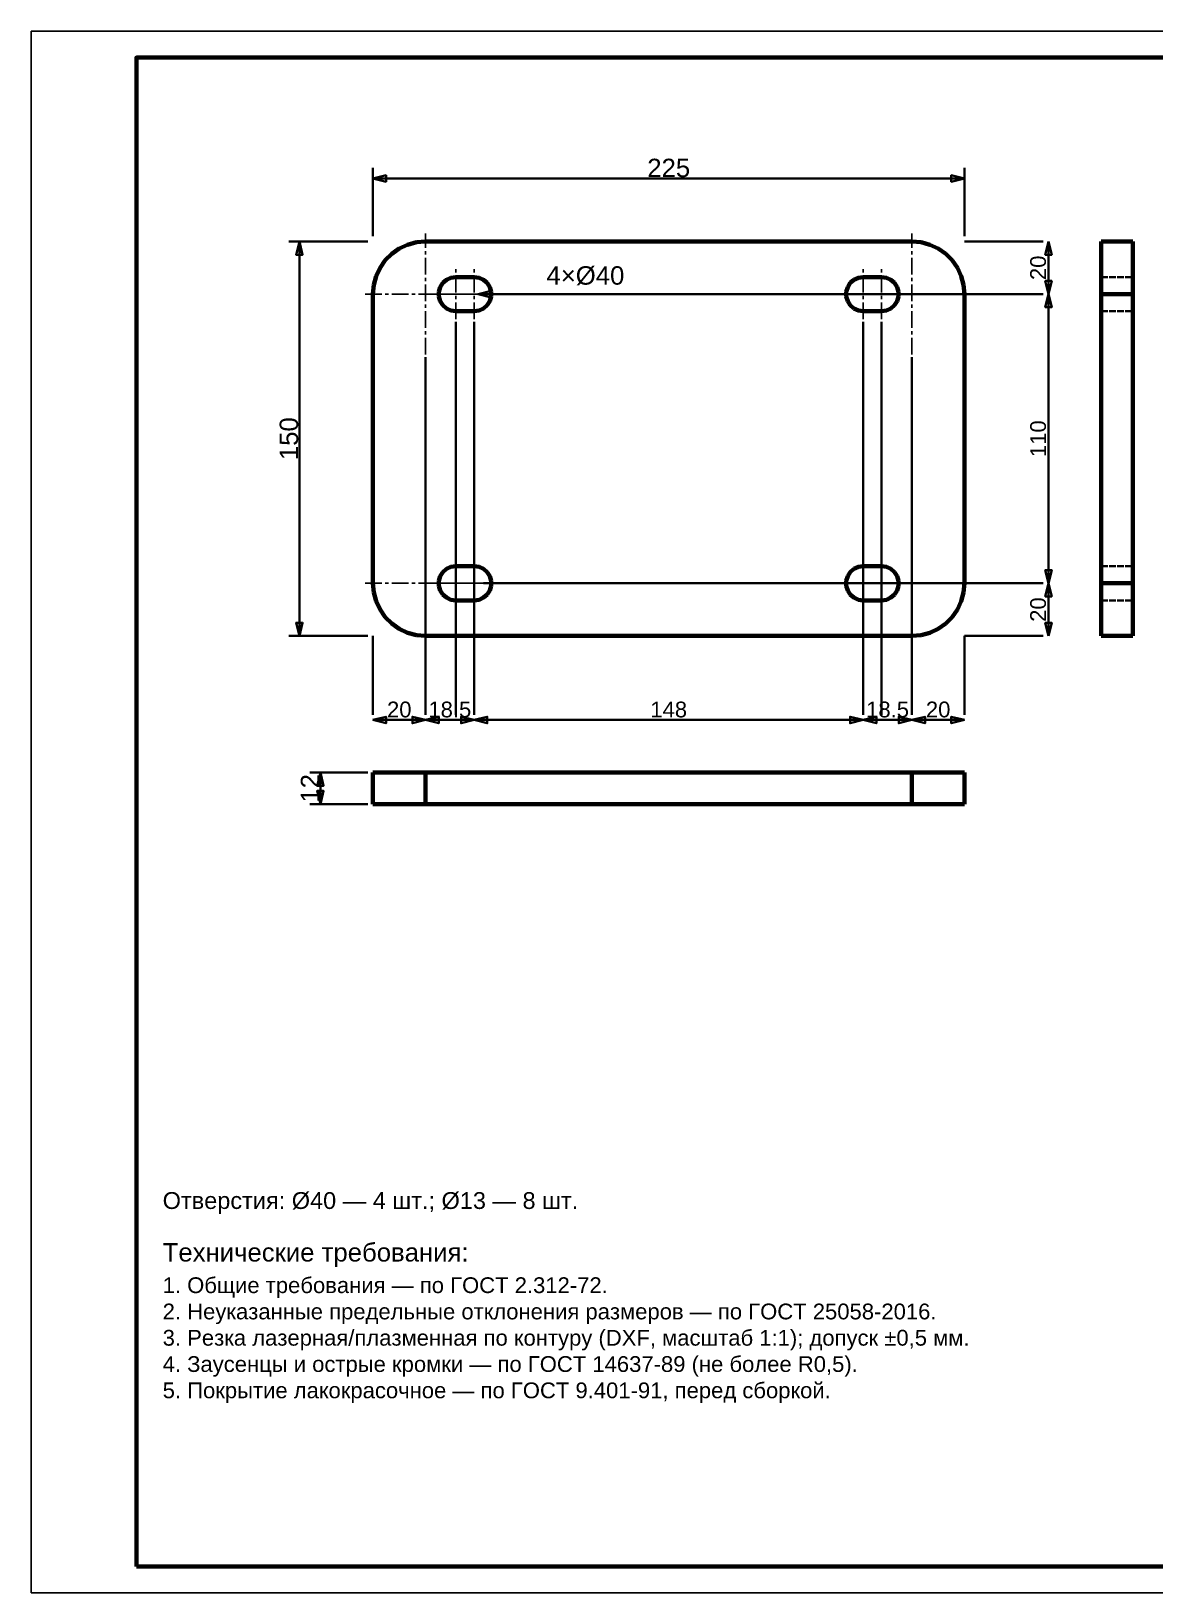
# Model space of a CAD drawing. Header units: millimetres. Extents: x 0 to 420, y 0 to 297.
# Drawn here: x 0 to 213.7, y 0 to 297 of the extents above; entities that cross this region are included whole.
import ezdxf
from ezdxf.enums import TextEntityAlignment as Align

# ---------------------------------------------------------------- set-up
doc = ezdxf.new("R2010")
doc.units = ezdxf.units.MM
doc.linetypes.add('CENTER', pattern=[5.08, 3.175, -0.635, 0.635, -0.635])
doc.linetypes.add('DASHED', pattern=[1.524, 1.27, -0.254])
doc.styles.add('GOST', font='Arial')

msp = doc.modelspace()

# ---------------------------------------------------------------- linework, layer by layer
at = {"color": 7, "lineweight": 35}
for p, q in [((65, 258), (65, 271)), ((177.5, 258), (177.5, 271)), ((65, 269), (177.5, 269)), ((64, 257), (49, 257)), ((51, 182), (51, 257)), ((177.5, 257), (192.5, 257)), ((192.5, 257), (191.5, 257)), ((193.5, 247), (193.5, 257)), ((85, 247), (97, 247)), ((86, 247), (192.5, 247)), ((87, 247), (192.5, 247)), ((89.5, 247), (192.5, 247)), ((97, 247), (102, 247)), ((163.5, 247), (192.5, 247)), ((167, 247), (192.5, 247)), ((179.5, 247), (192.5, 247)), ((192.5, 247), (191.5, 247)), ((192.5, 247), (191.5, 247)), ((193.5, 192), (193.5, 247)), ((80.75, 241.75), (80.75, 167)), ((84.25, 241.75), (84.25, 167)), ((158.25, 241.75), (158.25, 167)), ((161.75, 241.75), (161.75, 167)), ((75, 235), (75, 167)), ((167.5, 235), (167.5, 167)), ((86, 192), (192.5, 192)), ((87, 192), (192.5, 192)), ((89.5, 192), (192.5, 192)), ((163.5, 192), (192.5, 192)), ((167, 192), (192.5, 192)), ((179.5, 192), (192.5, 192)), ((192.5, 192), (191.5, 192)), ((192.5, 192), (191.5, 192)), ((193.5, 182), (193.5, 192)), ((80.75, 186.75), (80.75, 167)), ((84.25, 186.75), (84.25, 167)), ((158.25, 186.75), (158.25, 167)), ((161.75, 186.75), (161.75, 167)), ((64, 182), (49, 182)), ((65, 182), (65, 167)), ((177.5, 182), (177.5, 167)), ((177.5, 182), (192.5, 182)), ((192.5, 182), (191.5, 182)), ((75, 180), (75, 167)), ((167.5, 180), (167.5, 167)), ((65, 167), (65, 168)), ((75, 167), (75, 168)), ((75, 167), (75, 168)), ((84.25, 167), (84.25, 168)), ((84.25, 167), (84.25, 168)), ((158.25, 167), (158.25, 168)), ((158.25, 167), (158.25, 168)), ((167.5, 167), (167.5, 168)), ((167.5, 167), (167.5, 168)), ((177.5, 167), (177.5, 168)), ((65, 166), (75, 166)), ((75, 166), (84.25, 166)), ((84.25, 166), (158.25, 166)), ((158.25, 166), (167.5, 166)), ((167.5, 166), (177.5, 166)), ((64, 156), (53, 156)), ((55, 150), (55, 156)), ((64, 150), (53, 150))]:
    msp.add_line(p, q, dxfattribs=at)
at = {"color": 4, "linetype": 'CENTER', "lineweight": 25}
for p, q in [((75, 235.5), (75, 258.5)), ((167.5, 235.5), (167.5, 258.5)), ((80.75, 242.25), (80.75, 251.75)), ((84.25, 242.25), (84.25, 251.75)), ((158.25, 242.25), (158.25, 251.75)), ((161.75, 242.25), (161.75, 251.75)), ((63.5, 247), (86.5, 247)), ((76, 247), (85.5, 247)), ((79.5, 247), (89, 247)), ((153.5, 247), (163, 247)), ((156, 247), (179, 247)), ((157, 247), (166.5, 247)), ((75, 180.5), (75, 203.5)), ((167.5, 180.5), (167.5, 203.5)), ((80.75, 187.25), (80.75, 196.75)), ((84.25, 187.25), (84.25, 196.75)), ((158.25, 187.25), (158.25, 196.75)), ((161.75, 187.25), (161.75, 196.75)), ((63.5, 192), (86.5, 192)), ((76, 192), (85.5, 192)), ((79.5, 192), (89, 192)), ((153.5, 192), (163, 192)), ((156, 192), (179, 192)), ((157, 192), (166.5, 192))]:
    msp.add_line(p, q, dxfattribs=at)
at = {"color": 1, "lineweight": 70}
for p, q in [((70, 255.66), (68.57, 254.66)), ((71.58, 256.4), (70, 255.66)), ((73.26, 256.85), (71.58, 256.4)), ((75, 257), (73.26, 256.85)), ((167.5, 257), (75, 257)), ((169.24, 256.85), (167.5, 257)), ((170.92, 256.4), (169.24, 256.85)), ((172.5, 255.66), (170.92, 256.4)), ((173.93, 254.66), (172.5, 255.66)), ((203.5, 256.94), (203.5, 257)), ((203.5, 257), (209.5, 257)), ((203.5, 256.75), (203.5, 256.94)), ((203.5, 256.44), (203.5, 256.75)), ((203.5, 256.01), (203.5, 256.44)), ((203.5, 255.47), (203.5, 256.01)), ((203.5, 254.82), (203.5, 255.47)), ((209.5, 257), (209.5, 256.94)), ((209.5, 256.94), (209.5, 256.75)), ((209.5, 256.75), (209.5, 256.44)), ((209.5, 256.44), (209.5, 256.01)), ((209.5, 256.01), (209.5, 255.47)), ((209.5, 255.47), (209.5, 254.82)), ((67.34, 253.43), (66.34, 252)), ((68.57, 254.66), (67.34, 253.43)), ((175.16, 253.43), (173.93, 254.66)), ((176.16, 252), (175.16, 253.43)), ((203.5, 254.07), (203.5, 254.82)), ((203.5, 253.23), (203.5, 254.07)), ((203.5, 252.32), (203.5, 253.23)), ((209.5, 254.82), (209.5, 254.07)), ((209.5, 254.07), (209.5, 253.23)), ((209.5, 253.23), (209.5, 252.32)), ((65.6, 250.42), (65.15, 248.74)), ((66.34, 252), (65.6, 250.42)), ((78.99, 249.73), (78.29, 249.13)), ((79.83, 250.12), (78.99, 249.73)), ((80.75, 250.25), (79.83, 250.12)), ((84.25, 250.25), (80.75, 250.25)), ((85.17, 250.12), (84.25, 250.25)), ((86.01, 249.73), (85.17, 250.12)), ((86.71, 249.13), (86.01, 249.73)), ((156.49, 249.73), (155.79, 249.13)), ((157.33, 250.12), (156.49, 249.73)), ((158.25, 250.25), (157.33, 250.12)), ((161.75, 250.25), (158.25, 250.25)), ((162.67, 250.12), (161.75, 250.25)), ((163.51, 249.73), (162.67, 250.12)), ((164.21, 249.13), (163.51, 249.73)), ((176.9, 250.42), (176.16, 252)), ((177.35, 248.74), (176.9, 250.42)), ((203.5, 251.34), (203.5, 252.32)), ((203.5, 250.3), (203.5, 251.34)), ((203.5, 249.23), (203.5, 250.3)), ((209.5, 252.32), (209.5, 251.34)), ((209.5, 251.34), (209.5, 250.3)), ((209.5, 250.3), (209.5, 249.23)), ((65.15, 248.74), (65, 247)), ((65, 247), (65, 192)), ((77.79, 248.35), (77.53, 247.46)), ((77.53, 247.46), (77.53, 246.54)), ((77.53, 246.54), (77.79, 245.65)), ((78.29, 249.13), (77.79, 248.35)), ((87.21, 248.35), (86.71, 249.13)), ((87.47, 247.46), (87.21, 248.35)), ((87.21, 245.65), (87.47, 246.54)), ((87.47, 246.54), (87.47, 247.46)), ((155.29, 248.35), (155.03, 247.46)), ((155.03, 247.46), (155.03, 246.54)), ((155.03, 246.54), (155.29, 245.65)), ((155.79, 249.13), (155.29, 248.35)), ((164.71, 248.35), (164.21, 249.13)), ((164.97, 247.46), (164.71, 248.35)), ((164.71, 245.65), (164.97, 246.54)), ((164.97, 246.54), (164.97, 247.46)), ((177.5, 247), (177.35, 248.74)), ((177.5, 192), (177.5, 247)), ((203.5, 248.12), (203.5, 249.23)), ((203.5, 247), (203.5, 248.12)), ((203.5, 192), (203.5, 247)), ((209.5, 247), (203.5, 247)), ((209.5, 249.23), (209.5, 248.12)), ((209.5, 248.12), (209.5, 247)), ((209.5, 192), (209.5, 247)), ((77.79, 245.65), (78.29, 244.87)), ((78.29, 244.87), (78.99, 244.27)), ((78.99, 244.27), (79.83, 243.88)), ((79.83, 243.88), (80.75, 243.75)), ((80.75, 243.75), (84.25, 243.75)), ((84.25, 243.75), (85.17, 243.88)), ((85.17, 243.88), (86.01, 244.27)), ((86.01, 244.27), (86.71, 244.87)), ((86.71, 244.87), (87.21, 245.65)), ((155.29, 245.65), (155.79, 244.87)), ((155.79, 244.87), (156.49, 244.27)), ((156.49, 244.27), (157.33, 243.88)), ((157.33, 243.88), (158.25, 243.75)), ((158.25, 243.75), (161.75, 243.75)), ((161.75, 243.75), (162.67, 243.88)), ((162.67, 243.88), (163.51, 244.27)), ((163.51, 244.27), (164.21, 244.87)), ((164.21, 244.87), (164.71, 245.65)), ((77.79, 193.35), (77.53, 192.46)), ((78.29, 194.13), (77.79, 193.35)), ((78.99, 194.73), (78.29, 194.13)), ((79.83, 195.12), (78.99, 194.73)), ((80.75, 195.25), (79.83, 195.12)), ((84.25, 195.25), (80.75, 195.25)), ((85.17, 195.12), (84.25, 195.25)), ((86.01, 194.73), (85.17, 195.12)), ((86.71, 194.13), (86.01, 194.73)), ((87.21, 193.35), (86.71, 194.13)), ((87.47, 192.46), (87.21, 193.35)), ((155.29, 193.35), (155.03, 192.46)), ((155.79, 194.13), (155.29, 193.35)), ((156.49, 194.73), (155.79, 194.13)), ((157.33, 195.12), (156.49, 194.73)), ((158.25, 195.25), (157.33, 195.12)), ((161.75, 195.25), (158.25, 195.25)), ((162.67, 195.12), (161.75, 195.25)), ((163.51, 194.73), (162.67, 195.12)), ((164.21, 194.13), (163.51, 194.73)), ((164.71, 193.35), (164.21, 194.13)), ((164.97, 192.46), (164.71, 193.35)), ((65, 192), (65.15, 190.26)), ((65.15, 190.26), (65.6, 188.58)), ((77.53, 192.46), (77.53, 191.54)), ((77.53, 191.54), (77.79, 190.65)), ((77.79, 190.65), (78.29, 189.87)), ((86.71, 189.87), (87.21, 190.65)), ((87.21, 190.65), (87.47, 191.54)), ((87.47, 191.54), (87.47, 192.46)), ((155.03, 192.46), (155.03, 191.54)), ((155.03, 191.54), (155.29, 190.65)), ((155.29, 190.65), (155.79, 189.87)), ((164.21, 189.87), (164.71, 190.65)), ((164.71, 190.65), (164.97, 191.54)), ((164.97, 191.54), (164.97, 192.46)), ((176.9, 188.58), (177.35, 190.26)), ((177.35, 190.26), (177.5, 192)), ((203.5, 190.88), (203.5, 192)), ((203.5, 192), (209.5, 192)), ((203.5, 189.77), (203.5, 190.88)), ((209.5, 192), (209.5, 190.88)), ((209.5, 190.88), (209.5, 189.77)), ((65.6, 188.58), (66.34, 187)), ((78.29, 189.87), (78.99, 189.27)), ((78.99, 189.27), (79.83, 188.88)), ((79.83, 188.88), (80.75, 188.75)), ((80.75, 188.75), (84.25, 188.75)), ((84.25, 188.75), (85.17, 188.88)), ((85.17, 188.88), (86.01, 189.27)), ((86.01, 189.27), (86.71, 189.87)), ((155.79, 189.87), (156.49, 189.27)), ((156.49, 189.27), (157.33, 188.88)), ((157.33, 188.88), (158.25, 188.75)), ((158.25, 188.75), (161.75, 188.75)), ((161.75, 188.75), (162.67, 188.88)), ((162.67, 188.88), (163.51, 189.27)), ((163.51, 189.27), (164.21, 189.87)), ((176.16, 187), (176.9, 188.58)), ((203.5, 188.7), (203.5, 189.77)), ((203.5, 187.66), (203.5, 188.7)), ((203.5, 186.68), (203.5, 187.66)), ((209.5, 189.77), (209.5, 188.7)), ((209.5, 188.7), (209.5, 187.66)), ((209.5, 187.66), (209.5, 186.68)), ((66.34, 187), (67.34, 185.57)), ((67.34, 185.57), (68.57, 184.34)), ((68.57, 184.34), (70, 183.34)), ((172.5, 183.34), (173.93, 184.34)), ((173.93, 184.34), (175.16, 185.57)), ((175.16, 185.57), (176.16, 187)), ((203.5, 185.77), (203.5, 186.68)), ((203.5, 184.93), (203.5, 185.77)), ((203.5, 184.18), (203.5, 184.93)), ((203.5, 183.53), (203.5, 184.18)), ((209.5, 186.68), (209.5, 185.77)), ((209.5, 185.77), (209.5, 184.93)), ((209.5, 184.93), (209.5, 184.18)), ((209.5, 184.18), (209.5, 183.53)), ((70, 183.34), (71.58, 182.6)), ((71.58, 182.6), (73.26, 182.15)), ((73.26, 182.15), (75, 182)), ((75, 182), (167.5, 182)), ((167.5, 182), (169.24, 182.15)), ((169.24, 182.15), (170.92, 182.6)), ((170.92, 182.6), (172.5, 183.34)), ((203.5, 182.99), (203.5, 183.53)), ((203.5, 182.56), (203.5, 182.99)), ((203.5, 182.25), (203.5, 182.56)), ((203.5, 182.06), (203.5, 182.25)), ((203.5, 182), (203.5, 182.06)), ((209.5, 182), (203.5, 182)), ((209.5, 183.53), (209.5, 182.99)), ((209.5, 182.99), (209.5, 182.56)), ((209.5, 182.56), (209.5, 182.25)), ((209.5, 182.25), (209.5, 182.06)), ((209.5, 182.06), (209.5, 182)), ((65, 156), (65.06, 156)), ((65, 150), (65, 156)), ((65.06, 156), (65.25, 156)), ((65.25, 156), (65.56, 156)), ((65.56, 156), (65.99, 156)), ((65.99, 156), (66.53, 156)), ((66.53, 156), (67.18, 156)), ((67.18, 156), (67.93, 156)), ((67.93, 156), (68.77, 156)), ((68.77, 156), (69.68, 156)), ((69.68, 156), (70.66, 156)), ((70.66, 156), (71.7, 156)), ((71.7, 156), (72.77, 156)), ((72.77, 156), (73.88, 156)), ((73.88, 156), (75, 156)), ((75, 156), (167.5, 156)), ((75, 156), (75, 150)), ((167.5, 156), (168.62, 156)), ((167.5, 150), (167.5, 156)), ((168.62, 156), (169.73, 156)), ((169.73, 156), (170.8, 156)), ((170.8, 156), (171.84, 156)), ((171.84, 156), (172.82, 156)), ((172.82, 156), (173.73, 156)), ((173.73, 156), (174.57, 156)), ((174.57, 156), (175.32, 156)), ((175.32, 156), (175.97, 156)), ((175.97, 156), (176.51, 156)), ((176.51, 156), (176.94, 156)), ((176.94, 156), (177.25, 156)), ((177.25, 156), (177.44, 156)), ((177.44, 156), (177.5, 156)), ((177.5, 156), (177.5, 150)), ((65.06, 150), (65, 150)), ((65.25, 150), (65.06, 150)), ((65.56, 150), (65.25, 150)), ((65.99, 150), (65.56, 150)), ((66.53, 150), (65.99, 150)), ((67.18, 150), (66.53, 150)), ((67.93, 150), (67.18, 150)), ((68.77, 150), (67.93, 150)), ((69.68, 150), (68.77, 150)), ((70.66, 150), (69.68, 150)), ((71.7, 150), (70.66, 150)), ((72.77, 150), (71.7, 150)), ((73.88, 150), (72.77, 150)), ((75, 150), (73.88, 150)), ((75, 150), (167.5, 150)), ((168.62, 150), (167.5, 150)), ((169.73, 150), (168.62, 150)), ((170.8, 150), (169.73, 150)), ((171.84, 150), (170.8, 150)), ((172.82, 150), (171.84, 150)), ((173.73, 150), (172.82, 150)), ((174.57, 150), (173.73, 150)), ((175.32, 150), (174.57, 150)), ((175.97, 150), (175.32, 150)), ((176.51, 150), (175.97, 150)), ((176.94, 150), (176.51, 150)), ((177.25, 150), (176.94, 150)), ((177.44, 150), (177.25, 150)), ((177.5, 150), (177.44, 150))]:
    msp.add_line(p, q, dxfattribs=at)
at = {"color": 5, "linetype": 'DASHED', "lineweight": 35}
for p, q in [((68.57, 254.66), (70, 255.66)), ((70, 255.66), (71.58, 256.4)), ((71.58, 256.4), (73.26, 256.85)), ((73.26, 256.85), (75, 257)), ((167.5, 257), (75, 257)), ((167.5, 257), (169.24, 256.85)), ((169.24, 256.85), (170.92, 256.4)), ((170.92, 256.4), (172.5, 255.66)), ((172.5, 255.66), (173.93, 254.66)), ((203.5, 257), (203.5, 256.94)), ((209.5, 257), (203.5, 257)), ((203.5, 256.94), (203.5, 256.75)), ((203.5, 256.75), (203.5, 256.44)), ((203.5, 256.44), (203.5, 256.01)), ((203.5, 256.01), (203.5, 255.47)), ((203.5, 255.47), (203.5, 254.82)), ((209.5, 256.94), (209.5, 257)), ((209.5, 256.75), (209.5, 256.94)), ((209.5, 256.44), (209.5, 256.75)), ((209.5, 256.01), (209.5, 256.44)), ((209.5, 255.47), (209.5, 256.01)), ((209.5, 254.82), (209.5, 255.47)), ((66.34, 252), (67.34, 253.43)), ((67.34, 253.43), (68.57, 254.66)), ((173.93, 254.66), (175.16, 253.43)), ((175.16, 253.43), (176.16, 252)), ((203.5, 254.82), (203.5, 254.07)), ((203.5, 254.07), (203.5, 253.23)), ((203.5, 253.23), (203.5, 252.32)), ((209.5, 254.07), (209.5, 254.82)), ((209.5, 253.23), (209.5, 254.07)), ((209.5, 252.32), (209.5, 253.23)), ((65.15, 248.74), (65.6, 250.42)), ((65.6, 250.42), (66.34, 252)), ((78.29, 249.13), (78.99, 249.73)), ((78.99, 249.73), (79.83, 250.12)), ((79.83, 250.12), (80.75, 250.25)), ((80.75, 250.25), (84.25, 250.25)), ((84.25, 250.25), (85.17, 250.12)), ((85.17, 250.12), (86.01, 249.73)), ((86.01, 249.73), (86.71, 249.13)), ((155.79, 249.13), (156.49, 249.73)), ((156.49, 249.73), (157.33, 250.12)), ((157.33, 250.12), (158.25, 250.25)), ((158.25, 250.25), (161.75, 250.25)), ((161.75, 250.25), (162.67, 250.12)), ((162.67, 250.12), (163.51, 249.73)), ((163.51, 249.73), (164.21, 249.13)), ((176.16, 252), (176.9, 250.42)), ((176.9, 250.42), (177.35, 248.74)), ((203.5, 252.32), (203.5, 251.34)), ((203.5, 251.34), (203.5, 250.3)), ((203.5, 250.3), (203.5, 249.23)), ((203.5, 250.17), (203.5, 250.25)), ((203.5, 250.25), (203.5, 250.17)), ((203.5, 250.25), (203.5, 250.17)), ((203.5, 250.17), (203.5, 250.25)), ((203.5, 250.25), (209.5, 250.25)), ((203.5, 250.25), (209.5, 250.25)), ((203.5, 250.25), (209.5, 250.25)), ((203.5, 250.25), (209.5, 250.25)), ((203.5, 249.93), (203.5, 250.17)), ((203.5, 250.17), (203.5, 249.93)), ((203.5, 250.17), (203.5, 249.93)), ((203.5, 249.93), (203.5, 250.17)), ((203.5, 249.54), (203.5, 249.93)), ((203.5, 249.93), (203.5, 249.54)), ((203.5, 249.93), (203.5, 249.54)), ((203.5, 249.54), (203.5, 249.93)), ((203.5, 249.03), (203.5, 249.54)), ((203.5, 249.54), (203.5, 249.03)), ((203.5, 249.54), (203.5, 249.03)), ((203.5, 249.03), (203.5, 249.54)), ((209.5, 251.34), (209.5, 252.32)), ((209.5, 250.3), (209.5, 251.34)), ((209.5, 249.23), (209.5, 250.3)), ((209.5, 250.17), (209.5, 250.25)), ((209.5, 250.25), (209.5, 250.17)), ((209.5, 250.25), (209.5, 250.17)), ((209.5, 250.17), (209.5, 250.25)), ((209.5, 249.93), (209.5, 250.17)), ((209.5, 250.17), (209.5, 249.93)), ((209.5, 250.17), (209.5, 249.93)), ((209.5, 249.93), (209.5, 250.17)), ((209.5, 249.54), (209.5, 249.93)), ((209.5, 249.93), (209.5, 249.54)), ((209.5, 249.93), (209.5, 249.54)), ((209.5, 249.54), (209.5, 249.93)), ((209.5, 249.03), (209.5, 249.54)), ((209.5, 249.54), (209.5, 249.03)), ((209.5, 249.54), (209.5, 249.03)), ((209.5, 249.03), (209.5, 249.54)), ((65, 247), (65.15, 248.74)), ((65, 247), (65, 192)), ((77.53, 247.46), (77.79, 248.35)), ((77.53, 246.54), (77.53, 247.46)), ((77.79, 245.65), (77.53, 246.54)), ((77.79, 248.35), (78.29, 249.13)), ((86.71, 249.13), (87.21, 248.35)), ((87.21, 248.35), (87.47, 247.46)), ((87.47, 246.54), (87.21, 245.65)), ((87.47, 247.46), (87.47, 246.54)), ((155.03, 247.46), (155.29, 248.35)), ((155.03, 246.54), (155.03, 247.46)), ((155.29, 245.65), (155.03, 246.54)), ((155.29, 248.35), (155.79, 249.13)), ((164.21, 249.13), (164.71, 248.35)), ((164.71, 248.35), (164.97, 247.46)), ((164.97, 246.54), (164.71, 245.65)), ((164.97, 247.46), (164.97, 246.54)), ((177.35, 248.74), (177.5, 247)), ((177.5, 192), (177.5, 247)), ((203.5, 249.23), (203.5, 248.12)), ((203.5, 248.41), (203.5, 249.03)), ((203.5, 249.03), (203.5, 248.41)), ((203.5, 249.03), (203.5, 248.41)), ((203.5, 248.41), (203.5, 249.03)), ((203.5, 247.72), (203.5, 248.41)), ((203.5, 248.41), (203.5, 247.72)), ((203.5, 248.41), (203.5, 247.72)), ((203.5, 247.72), (203.5, 248.41)), ((203.5, 248.12), (203.5, 247)), ((203.5, 247), (203.5, 247.72)), ((203.5, 247.72), (203.5, 247)), ((203.5, 247.72), (203.5, 247)), ((203.5, 247), (203.5, 247.72)), ((203.5, 247), (203.5, 192)), ((203.5, 246.28), (203.5, 247)), ((203.5, 247), (203.5, 246.28)), ((203.5, 247), (203.5, 246.28)), ((203.5, 246.28), (203.5, 247)), ((209.5, 248.12), (209.5, 249.23)), ((209.5, 248.41), (209.5, 249.03)), ((209.5, 249.03), (209.5, 248.41)), ((209.5, 249.03), (209.5, 248.41)), ((209.5, 248.41), (209.5, 249.03)), ((209.5, 247.72), (209.5, 248.41)), ((209.5, 248.41), (209.5, 247.72)), ((209.5, 248.41), (209.5, 247.72)), ((209.5, 247.72), (209.5, 248.41)), ((209.5, 247), (209.5, 248.12)), ((209.5, 247), (209.5, 247.72)), ((209.5, 247.72), (209.5, 247)), ((209.5, 247.72), (209.5, 247)), ((209.5, 247), (209.5, 247.72)), ((209.5, 247), (209.5, 192)), ((209.5, 246.28), (209.5, 247)), ((209.5, 247), (209.5, 246.28)), ((209.5, 247), (209.5, 246.28)), ((209.5, 246.28), (209.5, 247)), ((78.29, 244.87), (77.79, 245.65)), ((78.99, 244.27), (78.29, 244.87)), ((79.83, 243.88), (78.99, 244.27)), ((80.75, 243.75), (79.83, 243.88)), ((84.25, 243.75), (80.75, 243.75)), ((85.17, 243.88), (84.25, 243.75)), ((86.01, 244.27), (85.17, 243.88)), ((86.71, 244.87), (86.01, 244.27)), ((87.21, 245.65), (86.71, 244.87)), ((155.79, 244.87), (155.29, 245.65)), ((156.49, 244.27), (155.79, 244.87)), ((157.33, 243.88), (156.49, 244.27)), ((158.25, 243.75), (157.33, 243.88)), ((161.75, 243.75), (158.25, 243.75)), ((162.67, 243.88), (161.75, 243.75)), ((163.51, 244.27), (162.67, 243.88)), ((164.21, 244.87), (163.51, 244.27)), ((164.71, 245.65), (164.21, 244.87)), ((203.5, 245.59), (203.5, 246.28)), ((203.5, 246.28), (203.5, 245.59)), ((203.5, 246.28), (203.5, 245.59)), ((203.5, 245.59), (203.5, 246.28)), ((203.5, 244.97), (203.5, 245.59)), ((203.5, 245.59), (203.5, 244.97)), ((203.5, 245.59), (203.5, 244.97)), ((203.5, 244.97), (203.5, 245.59)), ((203.5, 244.46), (203.5, 244.97)), ((203.5, 244.97), (203.5, 244.46)), ((203.5, 244.97), (203.5, 244.46)), ((203.5, 244.46), (203.5, 244.97)), ((203.5, 244.07), (203.5, 244.46)), ((203.5, 244.46), (203.5, 244.07)), ((203.5, 244.46), (203.5, 244.07)), ((203.5, 244.07), (203.5, 244.46)), ((203.5, 243.83), (203.5, 244.07)), ((203.5, 244.07), (203.5, 243.83)), ((203.5, 244.07), (203.5, 243.83)), ((203.5, 243.83), (203.5, 244.07)), ((203.5, 243.75), (203.5, 243.83)), ((203.5, 243.83), (203.5, 243.75)), ((203.5, 243.83), (203.5, 243.75)), ((203.5, 243.75), (203.5, 243.83)), ((203.5, 243.75), (209.5, 243.75)), ((203.5, 243.75), (209.5, 243.75)), ((203.5, 243.75), (209.5, 243.75)), ((203.5, 243.75), (209.5, 243.75)), ((209.5, 245.59), (209.5, 246.28)), ((209.5, 246.28), (209.5, 245.59)), ((209.5, 246.28), (209.5, 245.59)), ((209.5, 245.59), (209.5, 246.28)), ((209.5, 244.97), (209.5, 245.59)), ((209.5, 245.59), (209.5, 244.97)), ((209.5, 245.59), (209.5, 244.97)), ((209.5, 244.97), (209.5, 245.59)), ((209.5, 244.46), (209.5, 244.97)), ((209.5, 244.97), (209.5, 244.46)), ((209.5, 244.97), (209.5, 244.46)), ((209.5, 244.46), (209.5, 244.97)), ((209.5, 244.07), (209.5, 244.46)), ((209.5, 244.46), (209.5, 244.07)), ((209.5, 244.46), (209.5, 244.07)), ((209.5, 244.07), (209.5, 244.46)), ((209.5, 243.83), (209.5, 244.07)), ((209.5, 244.07), (209.5, 243.83)), ((209.5, 244.07), (209.5, 243.83)), ((209.5, 243.83), (209.5, 244.07)), ((209.5, 243.75), (209.5, 243.83)), ((209.5, 243.83), (209.5, 243.75)), ((209.5, 243.83), (209.5, 243.75)), ((209.5, 243.75), (209.5, 243.83)), ((77.53, 192.46), (77.79, 193.35)), ((77.79, 193.35), (78.29, 194.13)), ((78.29, 194.13), (78.99, 194.73)), ((78.99, 194.73), (79.83, 195.12)), ((79.83, 195.12), (80.75, 195.25)), ((80.75, 195.25), (84.25, 195.25)), ((84.25, 195.25), (85.17, 195.12)), ((85.17, 195.12), (86.01, 194.73)), ((86.01, 194.73), (86.71, 194.13)), ((86.71, 194.13), (87.21, 193.35)), ((87.21, 193.35), (87.47, 192.46)), ((155.03, 192.46), (155.29, 193.35)), ((155.29, 193.35), (155.79, 194.13)), ((155.79, 194.13), (156.49, 194.73)), ((156.49, 194.73), (157.33, 195.12)), ((157.33, 195.12), (158.25, 195.25)), ((158.25, 195.25), (161.75, 195.25)), ((161.75, 195.25), (162.67, 195.12)), ((162.67, 195.12), (163.51, 194.73)), ((163.51, 194.73), (164.21, 194.13)), ((164.21, 194.13), (164.71, 193.35)), ((164.71, 193.35), (164.97, 192.46)), ((203.5, 195.17), (203.5, 195.25)), ((203.5, 195.25), (203.5, 195.17)), ((203.5, 195.25), (203.5, 195.17)), ((203.5, 195.17), (203.5, 195.25)), ((203.5, 195.25), (209.5, 195.25)), ((203.5, 195.25), (209.5, 195.25)), ((203.5, 195.25), (209.5, 195.25)), ((203.5, 195.25), (209.5, 195.25)), ((203.5, 194.93), (203.5, 195.17)), ((203.5, 195.17), (203.5, 194.93)), ((203.5, 195.17), (203.5, 194.93)), ((203.5, 194.93), (203.5, 195.17)), ((203.5, 194.54), (203.5, 194.93)), ((203.5, 194.93), (203.5, 194.54)), ((203.5, 194.93), (203.5, 194.54)), ((203.5, 194.54), (203.5, 194.93)), ((203.5, 194.03), (203.5, 194.54)), ((203.5, 194.54), (203.5, 194.03)), ((203.5, 194.54), (203.5, 194.03)), ((203.5, 194.03), (203.5, 194.54)), ((203.5, 193.41), (203.5, 194.03)), ((203.5, 194.03), (203.5, 193.41)), ((203.5, 194.03), (203.5, 193.41)), ((203.5, 193.41), (203.5, 194.03)), ((203.5, 192.72), (203.5, 193.41)), ((203.5, 193.41), (203.5, 192.72)), ((203.5, 193.41), (203.5, 192.72)), ((203.5, 192.72), (203.5, 193.41)), ((209.5, 195.17), (209.5, 195.25)), ((209.5, 195.25), (209.5, 195.17)), ((209.5, 195.25), (209.5, 195.17)), ((209.5, 195.17), (209.5, 195.25)), ((209.5, 194.93), (209.5, 195.17)), ((209.5, 195.17), (209.5, 194.93)), ((209.5, 195.17), (209.5, 194.93)), ((209.5, 194.93), (209.5, 195.17)), ((209.5, 194.54), (209.5, 194.93)), ((209.5, 194.93), (209.5, 194.54)), ((209.5, 194.93), (209.5, 194.54)), ((209.5, 194.54), (209.5, 194.93)), ((209.5, 194.03), (209.5, 194.54)), ((209.5, 194.54), (209.5, 194.03)), ((209.5, 194.54), (209.5, 194.03)), ((209.5, 194.03), (209.5, 194.54)), ((209.5, 193.41), (209.5, 194.03)), ((209.5, 194.03), (209.5, 193.41)), ((209.5, 194.03), (209.5, 193.41)), ((209.5, 193.41), (209.5, 194.03)), ((209.5, 192.72), (209.5, 193.41)), ((209.5, 193.41), (209.5, 192.72)), ((209.5, 193.41), (209.5, 192.72)), ((209.5, 192.72), (209.5, 193.41)), ((65.15, 190.26), (65, 192)), ((65.6, 188.58), (65.15, 190.26)), ((77.53, 191.54), (77.53, 192.46)), ((77.79, 190.65), (77.53, 191.54)), ((78.29, 189.87), (77.79, 190.65)), ((87.21, 190.65), (86.71, 189.87)), ((87.47, 191.54), (87.21, 190.65)), ((87.47, 192.46), (87.47, 191.54)), ((155.03, 191.54), (155.03, 192.46)), ((155.29, 190.65), (155.03, 191.54)), ((155.79, 189.87), (155.29, 190.65)), ((164.71, 190.65), (164.21, 189.87)), ((164.97, 191.54), (164.71, 190.65)), ((164.97, 192.46), (164.97, 191.54)), ((177.35, 190.26), (176.9, 188.58)), ((177.5, 192), (177.35, 190.26)), ((203.5, 192), (203.5, 192.72)), ((203.5, 192.72), (203.5, 192)), ((203.5, 192.72), (203.5, 192)), ((203.5, 192), (203.5, 192.72)), ((203.5, 192), (203.5, 190.88)), ((203.5, 191.28), (203.5, 192)), ((203.5, 192), (203.5, 191.28)), ((203.5, 192), (203.5, 191.28)), ((203.5, 191.28), (203.5, 192)), ((203.5, 190.59), (203.5, 191.28)), ((203.5, 191.28), (203.5, 190.59)), ((203.5, 191.28), (203.5, 190.59)), ((203.5, 190.59), (203.5, 191.28)), ((203.5, 190.88), (203.5, 189.77)), ((203.5, 189.97), (203.5, 190.59)), ((203.5, 190.59), (203.5, 189.97)), ((203.5, 190.59), (203.5, 189.97)), ((203.5, 189.97), (203.5, 190.59)), ((209.5, 192), (209.5, 192.72)), ((209.5, 192.72), (209.5, 192)), ((209.5, 192.72), (209.5, 192)), ((209.5, 192), (209.5, 192.72)), ((209.5, 190.88), (209.5, 192)), ((209.5, 191.28), (209.5, 192)), ((209.5, 192), (209.5, 191.28)), ((209.5, 192), (209.5, 191.28)), ((209.5, 191.28), (209.5, 192)), ((209.5, 190.59), (209.5, 191.28)), ((209.5, 191.28), (209.5, 190.59)), ((209.5, 191.28), (209.5, 190.59)), ((209.5, 190.59), (209.5, 191.28)), ((209.5, 189.77), (209.5, 190.88)), ((209.5, 189.97), (209.5, 190.59)), ((209.5, 190.59), (209.5, 189.97)), ((209.5, 190.59), (209.5, 189.97)), ((209.5, 189.97), (209.5, 190.59)), ((66.34, 187), (65.6, 188.58)), ((78.99, 189.27), (78.29, 189.87)), ((79.83, 188.88), (78.99, 189.27)), ((80.75, 188.75), (79.83, 188.88)), ((84.25, 188.75), (80.75, 188.75)), ((85.17, 188.88), (84.25, 188.75)), ((86.01, 189.27), (85.17, 188.88)), ((86.71, 189.87), (86.01, 189.27)), ((156.49, 189.27), (155.79, 189.87)), ((157.33, 188.88), (156.49, 189.27)), ((158.25, 188.75), (157.33, 188.88)), ((161.75, 188.75), (158.25, 188.75)), ((162.67, 188.88), (161.75, 188.75)), ((163.51, 189.27), (162.67, 188.88)), ((164.21, 189.87), (163.51, 189.27)), ((176.9, 188.58), (176.16, 187)), ((203.5, 189.46), (203.5, 189.97)), ((203.5, 189.97), (203.5, 189.46)), ((203.5, 189.97), (203.5, 189.46)), ((203.5, 189.46), (203.5, 189.97)), ((203.5, 189.77), (203.5, 188.7)), ((203.5, 189.07), (203.5, 189.46)), ((203.5, 189.46), (203.5, 189.07)), ((203.5, 189.46), (203.5, 189.07)), ((203.5, 189.07), (203.5, 189.46)), ((203.5, 188.83), (203.5, 189.07)), ((203.5, 189.07), (203.5, 188.83)), ((203.5, 189.07), (203.5, 188.83)), ((203.5, 188.83), (203.5, 189.07)), ((203.5, 188.75), (203.5, 188.83)), ((203.5, 188.83), (203.5, 188.75)), ((203.5, 188.83), (203.5, 188.75)), ((203.5, 188.75), (203.5, 188.83)), ((203.5, 188.75), (209.5, 188.75)), ((203.5, 188.75), (209.5, 188.75)), ((203.5, 188.75), (209.5, 188.75)), ((203.5, 188.75), (209.5, 188.75)), ((203.5, 188.7), (203.5, 187.66)), ((203.5, 187.66), (203.5, 186.68)), ((209.5, 189.46), (209.5, 189.97)), ((209.5, 189.97), (209.5, 189.46)), ((209.5, 189.97), (209.5, 189.46)), ((209.5, 189.46), (209.5, 189.97)), ((209.5, 188.7), (209.5, 189.77)), ((209.5, 189.07), (209.5, 189.46)), ((209.5, 189.46), (209.5, 189.07)), ((209.5, 189.46), (209.5, 189.07)), ((209.5, 189.07), (209.5, 189.46)), ((209.5, 188.83), (209.5, 189.07)), ((209.5, 189.07), (209.5, 188.83)), ((209.5, 189.07), (209.5, 188.83)), ((209.5, 188.83), (209.5, 189.07)), ((209.5, 188.75), (209.5, 188.83)), ((209.5, 188.83), (209.5, 188.75)), ((209.5, 188.83), (209.5, 188.75)), ((209.5, 188.75), (209.5, 188.83)), ((209.5, 187.66), (209.5, 188.7)), ((209.5, 186.68), (209.5, 187.66)), ((67.34, 185.57), (66.34, 187)), ((68.57, 184.34), (67.34, 185.57)), ((70, 183.34), (68.57, 184.34)), ((173.93, 184.34), (172.5, 183.34)), ((175.16, 185.57), (173.93, 184.34)), ((176.16, 187), (175.16, 185.57)), ((203.5, 186.68), (203.5, 185.77)), ((203.5, 185.77), (203.5, 184.93)), ((203.5, 184.93), (203.5, 184.18)), ((203.5, 184.18), (203.5, 183.53)), ((209.5, 185.77), (209.5, 186.68)), ((209.5, 184.93), (209.5, 185.77)), ((209.5, 184.18), (209.5, 184.93)), ((209.5, 183.53), (209.5, 184.18)), ((71.58, 182.6), (70, 183.34)), ((73.26, 182.15), (71.58, 182.6)), ((75, 182), (73.26, 182.15)), ((75, 182), (167.5, 182)), ((169.24, 182.15), (167.5, 182)), ((170.92, 182.6), (169.24, 182.15)), ((172.5, 183.34), (170.92, 182.6)), ((203.5, 183.53), (203.5, 182.99)), ((203.5, 182.99), (203.5, 182.56)), ((203.5, 182.56), (203.5, 182.25)), ((203.5, 182.25), (203.5, 182.06)), ((203.5, 182.06), (203.5, 182)), ((203.5, 182), (209.5, 182)), ((209.5, 182.99), (209.5, 183.53)), ((209.5, 182.56), (209.5, 182.99)), ((209.5, 182.25), (209.5, 182.56)), ((209.5, 182.06), (209.5, 182.25)), ((209.5, 182), (209.5, 182.06)), ((65.06, 156), (65, 156)), ((65, 156), (65, 150)), ((65.25, 156), (65.06, 156)), ((65.56, 156), (65.25, 156)), ((65.99, 156), (65.56, 156)), ((66.53, 156), (65.99, 156)), ((67.18, 156), (66.53, 156)), ((67.93, 156), (67.18, 156)), ((68.77, 156), (67.93, 156)), ((69.68, 156), (68.77, 156)), ((70.66, 156), (69.68, 156)), ((71.7, 156), (70.66, 156)), ((72.77, 156), (71.7, 156)), ((73.88, 156), (72.77, 156)), ((75, 156), (73.88, 156)), ((167.5, 156), (75, 156)), ((77.52, 156), (77.5, 156)), ((77.5, 156), (77.52, 156)), ((77.52, 156), (77.5, 156)), ((77.5, 156), (77.52, 156)), ((77.58, 156), (77.52, 156)), ((77.52, 156), (77.58, 156)), ((77.58, 156), (77.52, 156)), ((77.52, 156), (77.58, 156)), ((77.68, 156), (77.58, 156)), ((77.58, 156), (77.68, 156)), ((77.68, 156), (77.58, 156)), ((77.58, 156), (77.68, 156)), ((77.82, 156), (77.68, 156)), ((77.68, 156), (77.82, 156)), ((77.82, 156), (77.68, 156)), ((77.68, 156), (77.82, 156)), ((78, 156), (77.82, 156)), ((77.82, 156), (78, 156)), ((78, 156), (77.82, 156)), ((77.82, 156), (78, 156)), ((78.21, 156), (78, 156)), ((78, 156), (78.21, 156)), ((78.21, 156), (78, 156)), ((78, 156), (78.21, 156)), ((78.45, 156), (78.21, 156)), ((78.21, 156), (78.45, 156)), ((78.45, 156), (78.21, 156)), ((78.21, 156), (78.45, 156)), ((78.72, 156), (78.45, 156)), ((78.45, 156), (78.72, 156)), ((78.72, 156), (78.45, 156)), ((78.45, 156), (78.72, 156)), ((79.02, 156), (78.72, 156)), ((78.72, 156), (79.02, 156)), ((79.02, 156), (78.72, 156)), ((78.72, 156), (79.02, 156)), ((79.34, 156), (79.02, 156)), ((79.02, 156), (79.34, 156)), ((79.34, 156), (79.02, 156)), ((79.02, 156), (79.34, 156)), ((79.68, 156), (79.34, 156)), ((79.34, 156), (79.68, 156)), ((79.68, 156), (79.34, 156)), ((79.34, 156), (79.68, 156)), ((80.03, 156), (79.68, 156)), ((79.68, 156), (80.03, 156)), ((80.03, 156), (79.68, 156)), ((79.68, 156), (80.03, 156)), ((80.39, 156), (80.03, 156)), ((80.03, 156), (80.39, 156)), ((80.39, 156), (80.03, 156)), ((80.03, 156), (80.39, 156)), ((80.75, 156), (80.39, 156)), ((80.39, 156), (80.75, 156)), ((80.75, 156), (80.39, 156)), ((80.39, 156), (80.75, 156)), ((84.25, 156), (80.75, 156)), ((80.75, 156), (84.25, 156)), ((84.25, 156), (80.75, 156)), ((80.75, 156), (84.25, 156)), ((84.25, 156), (84.61, 156)), ((84.61, 156), (84.25, 156)), ((84.25, 156), (84.61, 156)), ((84.61, 156), (84.25, 156)), ((84.61, 156), (84.97, 156)), ((84.97, 156), (84.61, 156)), ((84.61, 156), (84.97, 156)), ((84.97, 156), (84.61, 156)), ((84.97, 156), (85.32, 156)), ((85.32, 156), (84.97, 156)), ((84.97, 156), (85.32, 156)), ((85.32, 156), (84.97, 156)), ((85.32, 156), (85.66, 156)), ((85.66, 156), (85.32, 156)), ((85.32, 156), (85.66, 156)), ((85.66, 156), (85.32, 156)), ((85.66, 156), (85.98, 156)), ((85.98, 156), (85.66, 156)), ((85.66, 156), (85.98, 156)), ((85.98, 156), (85.66, 156)), ((85.98, 156), (86.28, 156)), ((86.28, 156), (85.98, 156)), ((85.98, 156), (86.28, 156)), ((86.28, 156), (85.98, 156)), ((86.28, 156), (86.55, 156)), ((86.55, 156), (86.28, 156)), ((86.28, 156), (86.55, 156)), ((86.55, 156), (86.28, 156)), ((86.55, 156), (86.79, 156)), ((86.79, 156), (86.55, 156)), ((86.55, 156), (86.79, 156)), ((86.79, 156), (86.55, 156)), ((86.79, 156), (87, 156)), ((87, 156), (86.79, 156)), ((86.79, 156), (87, 156)), ((87, 156), (86.79, 156)), ((87, 156), (87.18, 156)), ((87.18, 156), (87, 156)), ((87, 156), (87.18, 156)), ((87.18, 156), (87, 156)), ((87.18, 156), (87.32, 156)), ((87.32, 156), (87.18, 156)), ((87.18, 156), (87.32, 156)), ((87.32, 156), (87.18, 156)), ((87.32, 156), (87.42, 156)), ((87.42, 156), (87.32, 156)), ((87.32, 156), (87.42, 156)), ((87.42, 156), (87.32, 156)), ((87.42, 156), (87.48, 156)), ((87.48, 156), (87.42, 156)), ((87.42, 156), (87.48, 156)), ((87.48, 156), (87.42, 156)), ((87.48, 156), (87.5, 156)), ((87.5, 156), (87.48, 156)), ((87.48, 156), (87.5, 156)), ((87.5, 156), (87.48, 156)), ((155.02, 156), (155, 156)), ((155, 156), (155.02, 156)), ((155.02, 156), (155, 156)), ((155, 156), (155.02, 156)), ((155.08, 156), (155.02, 156)), ((155.02, 156), (155.08, 156)), ((155.08, 156), (155.02, 156)), ((155.02, 156), (155.08, 156)), ((155.18, 156), (155.08, 156)), ((155.08, 156), (155.18, 156)), ((155.18, 156), (155.08, 156)), ((155.08, 156), (155.18, 156)), ((155.32, 156), (155.18, 156)), ((155.18, 156), (155.32, 156)), ((155.32, 156), (155.18, 156)), ((155.18, 156), (155.32, 156)), ((155.5, 156), (155.32, 156)), ((155.32, 156), (155.5, 156)), ((155.5, 156), (155.32, 156)), ((155.32, 156), (155.5, 156)), ((155.71, 156), (155.5, 156)), ((155.5, 156), (155.71, 156)), ((155.71, 156), (155.5, 156)), ((155.5, 156), (155.71, 156)), ((155.95, 156), (155.71, 156)), ((155.71, 156), (155.95, 156)), ((155.95, 156), (155.71, 156)), ((155.71, 156), (155.95, 156)), ((156.22, 156), (155.95, 156)), ((155.95, 156), (156.22, 156)), ((156.22, 156), (155.95, 156)), ((155.95, 156), (156.22, 156)), ((156.52, 156), (156.22, 156)), ((156.22, 156), (156.52, 156)), ((156.52, 156), (156.22, 156)), ((156.22, 156), (156.52, 156)), ((156.84, 156), (156.52, 156)), ((156.52, 156), (156.84, 156)), ((156.84, 156), (156.52, 156)), ((156.52, 156), (156.84, 156)), ((157.18, 156), (156.84, 156)), ((156.84, 156), (157.18, 156)), ((157.18, 156), (156.84, 156)), ((156.84, 156), (157.18, 156)), ((157.53, 156), (157.18, 156)), ((157.18, 156), (157.53, 156)), ((157.53, 156), (157.18, 156)), ((157.18, 156), (157.53, 156)), ((157.89, 156), (157.53, 156)), ((157.53, 156), (157.89, 156)), ((157.89, 156), (157.53, 156)), ((157.53, 156), (157.89, 156)), ((158.25, 156), (157.89, 156)), ((157.89, 156), (158.25, 156)), ((158.25, 156), (157.89, 156)), ((157.89, 156), (158.25, 156)), ((158.25, 156), (161.75, 156)), ((161.75, 156), (158.25, 156)), ((158.25, 156), (161.75, 156)), ((161.75, 156), (158.25, 156)), ((161.75, 156), (162.11, 156)), ((162.11, 156), (161.75, 156)), ((161.75, 156), (162.11, 156)), ((162.11, 156), (161.75, 156)), ((162.11, 156), (162.47, 156)), ((162.47, 156), (162.11, 156)), ((162.11, 156), (162.47, 156)), ((162.47, 156), (162.11, 156)), ((162.47, 156), (162.82, 156)), ((162.82, 156), (162.47, 156)), ((162.47, 156), (162.82, 156)), ((162.82, 156), (162.47, 156)), ((162.82, 156), (163.16, 156)), ((163.16, 156), (162.82, 156)), ((162.82, 156), (163.16, 156)), ((163.16, 156), (162.82, 156)), ((163.16, 156), (163.48, 156)), ((163.48, 156), (163.16, 156)), ((163.16, 156), (163.48, 156)), ((163.48, 156), (163.16, 156)), ((163.48, 156), (163.78, 156)), ((163.78, 156), (163.48, 156)), ((163.48, 156), (163.78, 156)), ((163.78, 156), (163.48, 156)), ((163.78, 156), (164.05, 156)), ((164.05, 156), (163.78, 156)), ((163.78, 156), (164.05, 156)), ((164.05, 156), (163.78, 156)), ((164.05, 156), (164.29, 156)), ((164.29, 156), (164.05, 156)), ((164.05, 156), (164.29, 156)), ((164.29, 156), (164.05, 156)), ((164.29, 156), (164.5, 156)), ((164.5, 156), (164.29, 156)), ((164.29, 156), (164.5, 156)), ((164.5, 156), (164.29, 156)), ((164.5, 156), (164.68, 156)), ((164.68, 156), (164.5, 156)), ((164.5, 156), (164.68, 156)), ((164.68, 156), (164.5, 156)), ((164.68, 156), (164.82, 156)), ((164.82, 156), (164.68, 156)), ((164.68, 156), (164.82, 156)), ((164.82, 156), (164.68, 156)), ((164.82, 156), (164.92, 156)), ((164.92, 156), (164.82, 156)), ((164.82, 156), (164.92, 156)), ((164.92, 156), (164.82, 156)), ((164.92, 156), (164.98, 156)), ((164.98, 156), (164.92, 156)), ((164.92, 156), (164.98, 156)), ((164.98, 156), (164.92, 156)), ((164.98, 156), (165, 156)), ((165, 156), (164.98, 156)), ((164.98, 156), (165, 156)), ((165, 156), (164.98, 156)), ((168.62, 156), (167.5, 156)), ((169.73, 156), (168.62, 156)), ((170.8, 156), (169.73, 156)), ((171.84, 156), (170.8, 156)), ((172.82, 156), (171.84, 156)), ((173.73, 156), (172.82, 156)), ((174.57, 156), (173.73, 156)), ((175.32, 156), (174.57, 156)), ((175.97, 156), (175.32, 156)), ((176.51, 156), (175.97, 156)), ((176.94, 156), (176.51, 156)), ((177.25, 156), (176.94, 156)), ((177.44, 156), (177.25, 156)), ((177.5, 156), (177.44, 156)), ((177.5, 150), (177.5, 156)), ((65, 150), (65.06, 150)), ((65.06, 150), (65.25, 150)), ((65.25, 150), (65.56, 150)), ((65.56, 150), (65.99, 150)), ((65.99, 150), (66.53, 150)), ((66.53, 150), (67.18, 150)), ((67.18, 150), (67.93, 150)), ((67.93, 150), (68.77, 150)), ((68.77, 150), (69.68, 150)), ((69.68, 150), (70.66, 150)), ((70.66, 150), (71.7, 150)), ((71.7, 150), (72.77, 150)), ((72.77, 150), (73.88, 150)), ((73.88, 150), (75, 150)), ((167.5, 150), (75, 150)), ((77.52, 150), (77.5, 150)), ((77.5, 150), (77.52, 150)), ((77.52, 150), (77.5, 150)), ((77.5, 150), (77.52, 150)), ((77.58, 150), (77.52, 150)), ((77.52, 150), (77.58, 150)), ((77.58, 150), (77.52, 150)), ((77.52, 150), (77.58, 150)), ((77.68, 150), (77.58, 150)), ((77.58, 150), (77.68, 150)), ((77.68, 150), (77.58, 150)), ((77.58, 150), (77.68, 150)), ((77.82, 150), (77.68, 150)), ((77.68, 150), (77.82, 150)), ((77.82, 150), (77.68, 150)), ((77.68, 150), (77.82, 150)), ((78, 150), (77.82, 150)), ((77.82, 150), (78, 150)), ((78, 150), (77.82, 150)), ((77.82, 150), (78, 150)), ((78.21, 150), (78, 150)), ((78, 150), (78.21, 150)), ((78.21, 150), (78, 150)), ((78, 150), (78.21, 150)), ((78.45, 150), (78.21, 150)), ((78.21, 150), (78.45, 150)), ((78.45, 150), (78.21, 150)), ((78.21, 150), (78.45, 150)), ((78.72, 150), (78.45, 150)), ((78.45, 150), (78.72, 150)), ((78.72, 150), (78.45, 150)), ((78.45, 150), (78.72, 150)), ((79.02, 150), (78.72, 150)), ((78.72, 150), (79.02, 150)), ((79.02, 150), (78.72, 150)), ((78.72, 150), (79.02, 150)), ((79.34, 150), (79.02, 150)), ((79.02, 150), (79.34, 150)), ((79.34, 150), (79.02, 150)), ((79.02, 150), (79.34, 150)), ((79.68, 150), (79.34, 150)), ((79.34, 150), (79.68, 150)), ((79.68, 150), (79.34, 150)), ((79.34, 150), (79.68, 150)), ((80.03, 150), (79.68, 150)), ((79.68, 150), (80.03, 150)), ((80.03, 150), (79.68, 150)), ((79.68, 150), (80.03, 150)), ((80.39, 150), (80.03, 150)), ((80.03, 150), (80.39, 150)), ((80.39, 150), (80.03, 150)), ((80.03, 150), (80.39, 150)), ((80.75, 150), (80.39, 150)), ((80.39, 150), (80.75, 150)), ((80.75, 150), (80.39, 150)), ((80.39, 150), (80.75, 150)), ((80.75, 150), (84.25, 150)), ((84.25, 150), (80.75, 150)), ((80.75, 150), (84.25, 150)), ((84.25, 150), (80.75, 150)), ((84.25, 150), (84.61, 150)), ((84.61, 150), (84.25, 150)), ((84.25, 150), (84.61, 150)), ((84.61, 150), (84.25, 150)), ((84.61, 150), (84.97, 150)), ((84.97, 150), (84.61, 150)), ((84.61, 150), (84.97, 150)), ((84.97, 150), (84.61, 150)), ((84.97, 150), (85.32, 150)), ((85.32, 150), (84.97, 150)), ((84.97, 150), (85.32, 150)), ((85.32, 150), (84.97, 150)), ((85.32, 150), (85.66, 150)), ((85.66, 150), (85.32, 150)), ((85.32, 150), (85.66, 150)), ((85.66, 150), (85.32, 150)), ((85.66, 150), (85.98, 150)), ((85.98, 150), (85.66, 150)), ((85.66, 150), (85.98, 150)), ((85.98, 150), (85.66, 150)), ((85.98, 150), (86.28, 150)), ((86.28, 150), (85.98, 150)), ((85.98, 150), (86.28, 150)), ((86.28, 150), (85.98, 150)), ((86.28, 150), (86.55, 150)), ((86.55, 150), (86.28, 150)), ((86.28, 150), (86.55, 150)), ((86.55, 150), (86.28, 150)), ((86.55, 150), (86.79, 150)), ((86.79, 150), (86.55, 150)), ((86.55, 150), (86.79, 150)), ((86.79, 150), (86.55, 150)), ((86.79, 150), (87, 150)), ((87, 150), (86.79, 150)), ((86.79, 150), (87, 150)), ((87, 150), (86.79, 150)), ((87, 150), (87.18, 150)), ((87.18, 150), (87, 150)), ((87, 150), (87.18, 150)), ((87.18, 150), (87, 150)), ((87.18, 150), (87.32, 150)), ((87.32, 150), (87.18, 150)), ((87.18, 150), (87.32, 150)), ((87.32, 150), (87.18, 150)), ((87.32, 150), (87.42, 150)), ((87.42, 150), (87.32, 150)), ((87.32, 150), (87.42, 150)), ((87.42, 150), (87.32, 150)), ((87.42, 150), (87.48, 150)), ((87.48, 150), (87.42, 150)), ((87.42, 150), (87.48, 150)), ((87.48, 150), (87.42, 150)), ((87.48, 150), (87.5, 150)), ((87.5, 150), (87.48, 150)), ((87.48, 150), (87.5, 150)), ((87.5, 150), (87.48, 150)), ((155.02, 150), (155, 150)), ((155, 150), (155.02, 150)), ((155.02, 150), (155, 150)), ((155, 150), (155.02, 150)), ((155.08, 150), (155.02, 150)), ((155.02, 150), (155.08, 150)), ((155.08, 150), (155.02, 150)), ((155.02, 150), (155.08, 150)), ((155.18, 150), (155.08, 150)), ((155.08, 150), (155.18, 150)), ((155.18, 150), (155.08, 150)), ((155.08, 150), (155.18, 150)), ((155.32, 150), (155.18, 150)), ((155.18, 150), (155.32, 150)), ((155.32, 150), (155.18, 150)), ((155.18, 150), (155.32, 150)), ((155.5, 150), (155.32, 150)), ((155.32, 150), (155.5, 150)), ((155.5, 150), (155.32, 150)), ((155.32, 150), (155.5, 150)), ((155.71, 150), (155.5, 150)), ((155.5, 150), (155.71, 150)), ((155.71, 150), (155.5, 150)), ((155.5, 150), (155.71, 150)), ((155.95, 150), (155.71, 150)), ((155.71, 150), (155.95, 150)), ((155.95, 150), (155.71, 150)), ((155.71, 150), (155.95, 150)), ((156.22, 150), (155.95, 150)), ((155.95, 150), (156.22, 150)), ((156.22, 150), (155.95, 150)), ((155.95, 150), (156.22, 150)), ((156.52, 150), (156.22, 150)), ((156.22, 150), (156.52, 150)), ((156.52, 150), (156.22, 150)), ((156.22, 150), (156.52, 150)), ((156.84, 150), (156.52, 150)), ((156.52, 150), (156.84, 150)), ((156.84, 150), (156.52, 150)), ((156.52, 150), (156.84, 150)), ((157.18, 150), (156.84, 150)), ((156.84, 150), (157.18, 150)), ((157.18, 150), (156.84, 150)), ((156.84, 150), (157.18, 150)), ((157.53, 150), (157.18, 150)), ((157.18, 150), (157.53, 150)), ((157.53, 150), (157.18, 150)), ((157.18, 150), (157.53, 150)), ((157.89, 150), (157.53, 150)), ((157.53, 150), (157.89, 150)), ((157.89, 150), (157.53, 150)), ((157.53, 150), (157.89, 150)), ((158.25, 150), (157.89, 150)), ((157.89, 150), (158.25, 150)), ((158.25, 150), (157.89, 150)), ((157.89, 150), (158.25, 150)), ((161.75, 150), (158.25, 150)), ((158.25, 150), (161.75, 150)), ((161.75, 150), (158.25, 150)), ((158.25, 150), (161.75, 150)), ((161.75, 150), (162.11, 150)), ((162.11, 150), (161.75, 150)), ((161.75, 150), (162.11, 150)), ((162.11, 150), (161.75, 150)), ((162.11, 150), (162.47, 150)), ((162.47, 150), (162.11, 150)), ((162.11, 150), (162.47, 150)), ((162.47, 150), (162.11, 150)), ((162.47, 150), (162.82, 150)), ((162.82, 150), (162.47, 150)), ((162.47, 150), (162.82, 150)), ((162.82, 150), (162.47, 150)), ((162.82, 150), (163.16, 150)), ((163.16, 150), (162.82, 150)), ((162.82, 150), (163.16, 150)), ((163.16, 150), (162.82, 150)), ((163.16, 150), (163.48, 150)), ((163.48, 150), (163.16, 150)), ((163.16, 150), (163.48, 150)), ((163.48, 150), (163.16, 150)), ((163.48, 150), (163.78, 150)), ((163.78, 150), (163.48, 150)), ((163.48, 150), (163.78, 150)), ((163.78, 150), (163.48, 150)), ((163.78, 150), (164.05, 150)), ((164.05, 150), (163.78, 150)), ((163.78, 150), (164.05, 150)), ((164.05, 150), (163.78, 150)), ((164.05, 150), (164.29, 150)), ((164.29, 150), (164.05, 150)), ((164.05, 150), (164.29, 150)), ((164.29, 150), (164.05, 150)), ((164.29, 150), (164.5, 150)), ((164.5, 150), (164.29, 150)), ((164.29, 150), (164.5, 150)), ((164.5, 150), (164.29, 150)), ((164.5, 150), (164.68, 150)), ((164.68, 150), (164.5, 150)), ((164.5, 150), (164.68, 150)), ((164.68, 150), (164.5, 150)), ((164.68, 150), (164.82, 150)), ((164.82, 150), (164.68, 150)), ((164.68, 150), (164.82, 150)), ((164.82, 150), (164.68, 150)), ((164.82, 150), (164.92, 150)), ((164.92, 150), (164.82, 150)), ((164.82, 150), (164.92, 150)), ((164.92, 150), (164.82, 150)), ((164.92, 150), (164.98, 150)), ((164.98, 150), (164.92, 150)), ((164.92, 150), (164.98, 150)), ((164.98, 150), (164.92, 150)), ((164.98, 150), (165, 150)), ((165, 150), (164.98, 150)), ((164.98, 150), (165, 150)), ((165, 150), (164.98, 150)), ((167.5, 150), (168.62, 150)), ((168.62, 150), (169.73, 150)), ((169.73, 150), (170.8, 150)), ((170.8, 150), (171.84, 150)), ((171.84, 150), (172.82, 150)), ((172.82, 150), (173.73, 150)), ((173.73, 150), (174.57, 150)), ((174.57, 150), (175.32, 150)), ((175.32, 150), (175.97, 150)), ((175.97, 150), (176.51, 150)), ((176.51, 150), (176.94, 150)), ((176.94, 150), (177.25, 150)), ((177.25, 150), (177.44, 150)), ((177.44, 150), (177.5, 150))]:
    msp.add_line(p, q, dxfattribs=at)
at = {"color": 7, "lineweight": 25}
msp.add_lwpolyline([(0, 0), (420, 0), (420, 297), (0, 297)], close=True, dxfattribs=at)
at = {"color": 7, "lineweight": 70}
msp.add_lwpolyline([(20, 5), (415, 5), (415, 292), (20, 292)], close=True, dxfattribs=at)
at = {"color": 7, "lineweight": 35}
for points in [[(65, 269), (67.5, 268.38), (67.5, 269.62)], [(177.5, 269), (175, 269.62), (175, 268.38)], [(51, 257), (50.38, 254.5), (51.62, 254.5)], [(193.5, 257), (192.88, 254.5), (194.12, 254.5)], [(193.5, 247), (194.12, 249.5), (192.88, 249.5)], [(85, 247), (87.5, 246.38), (87.5, 247.62)], [(193.5, 247), (192.88, 244.5), (194.12, 244.5)], [(193.5, 192), (194.12, 194.5), (192.88, 194.5)], [(193.5, 192), (192.88, 189.5), (194.12, 189.5)], [(51, 182), (51.62, 184.5), (50.38, 184.5)], [(193.5, 182), (194.12, 184.5), (192.88, 184.5)], [(65, 166), (67.5, 165.38), (67.5, 166.62)], [(75, 166), (72.5, 166.62), (72.5, 165.38)], [(75, 166), (77.5, 165.38), (77.5, 166.62)], [(84.25, 166), (81.75, 166.62), (81.75, 165.38)], [(84.25, 166), (86.75, 165.38), (86.75, 166.62)], [(158.25, 166), (155.75, 166.62), (155.75, 165.38)], [(158.25, 166), (160.75, 165.38), (160.75, 166.62)], [(167.5, 166), (165, 166.62), (165, 165.38)], [(167.5, 166), (170, 165.38), (170, 166.62)], [(177.5, 166), (175, 166.62), (175, 165.38)], [(55, 156), (54.38, 153.5), (55.62, 153.5)], [(55, 150), (55.62, 152.5), (54.38, 152.5)]]:
    msp.add_lwpolyline(points, close=True, dxfattribs=at)

# ---------------------------------------------------------------- texts
at = {"color": 7, "style": 'GOST'}
for s, height, p in [('225', 3.5, (121.25, 271)), ('20', 3, (70, 168)), ('18.5', 3, (79.62, 168)), ('148', 3, (121.25, 168)), ('18.5', 3, (162.88, 168)), ('20', 3, (172.5, 168))]:
    msp.add_text(s, height=height, dxfattribs=at).set_placement(p, align=Align.MIDDLE)
for s, height, p in [('20', 3, (191.5, 252)), ('150', 3.5, (49, 219.5)), ('110', 3, (191.5, 219.5)), ('20', 3, (191.5, 187)), ('12', 3.5, (53, 153))]:
    msp.add_text(s, height=height, rotation=90, dxfattribs=at).set_placement(p, align=Align.MIDDLE)
msp.add_text('4×Ø40', height=3.5, dxfattribs=at).set_placement((98, 248.8))
at = {"color": 6, "style": 'GOST'}
msp.add_text('Отверстия: Ø40 — 4 шт.; Ø13 — 8 шт.', height=3.2, dxfattribs=at).set_placement((25, 73))
at = {"color": 3, "style": 'GOST'}
for s, height, p in [('Технические требования:', 3.5, (25, 63)), ('1. Общие требования — по ГОСТ 2.312-72.', 3, (25, 57)), ('2. Неуказанные предельные отклонения размеров — по ГОСТ 25058-2016.', 3, (25, 52)), ('3. Резка лазерная/плазменная по контуру (DXF, масштаб 1:1); допуск ±0,5 мм.', 3, (25, 47)), ('4. Заусенцы и острые кромки — по ГОСТ 14637-89 (не более R0,5).', 3, (25, 42)), ('5. Покрытие лакокрасочное — по ГОСТ 9.401-91, перед сборкой.', 3, (25, 37))]:
    msp.add_text(s, height=height, dxfattribs=at).set_placement(p)

doc.saveas('drawing.dxf')
